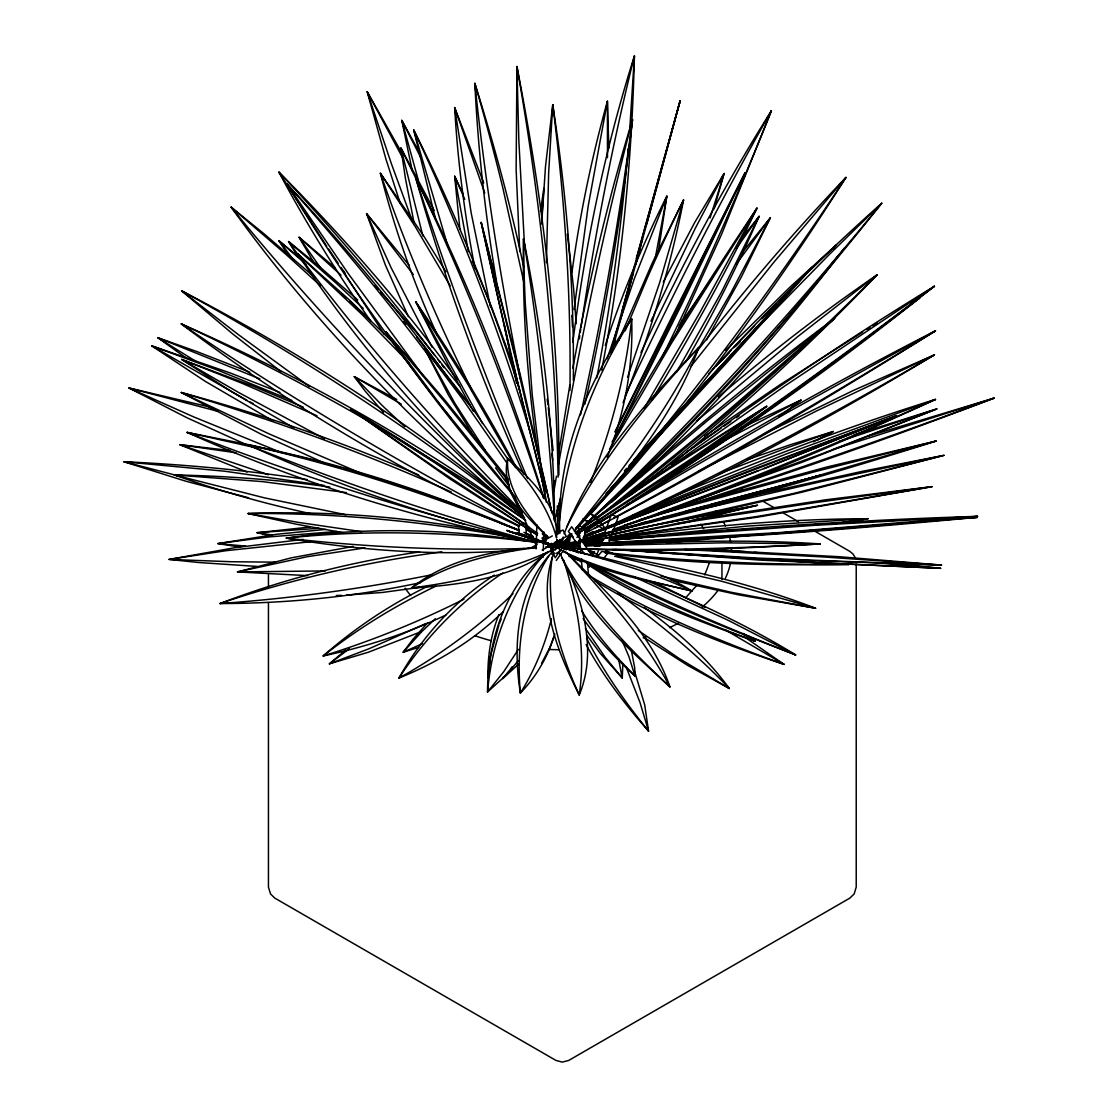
<?xml version="1.0" encoding="UTF-8"?>
<svg xmlns="http://www.w3.org/2000/svg" width="1118" height="1118" viewBox="0 0 1118 1118"><rect width="100%" height="100%" fill="white"/><g stroke="black" fill="none" stroke-linecap="round" stroke-linejoin="round"><path stroke-width="1.5" d="M573.324 380.372C574.414 288.109 566.686 195.86 552.753 104.687L545.5 166.428L541.643 224.089M546.395 262.73L548.659 172.787L552.753 104.687C564.758 199.437 571.158 294.97 569.956 390.503M607.465 157.694L607.423 101.235C591.729 157.414 579.879 214.67 571.941 272.471M488.818 676.935L487.909 677.634C487.588 656.196 490.83 634.563 498.894 614.634M558.064 506.468L556.61 534.334M536.137 548.84L536.836 524.873M543.041 557.477L543.138 554.053M543.25 550.615L543.795 531.791M561.404 548.141L561.641 543.334L552.991 551.104M541.923 216.529L543.837 188.327L540.497 211.26M629.602 131.672L634.423 55.9C604.866 149.113 585.189 245.275 572.863 342.234M585.566 524.957L584.896 532.727L589.521 530.281M627.226 158.994C620.616 232.362 610.624 305.452 596.816 377.814M627.827 152.16L628.12 148.75M487.909 677.634L490.718 655.162L498.935 624.878M574.051 309.602L588.18 206.173L607.423 101.235L608.863 148.177M559.531 521.072C566.7 449.059 593.141 379.799 631.67 318.84C633.417 366.075 624.627 413.492 607.2 457.388M552.236 557.351C544.941 604.712 559.839 652.241 579.208 694.977C595.936 655.204 585.021 610.33 569.23 572.109M553.2 490.942L554.598 480.642M579.306 338.992L579.781 335.666M580.256 332.339L580.731 329.027M558.371 455.152L569.859 384.899M580.997 327.308C594.734 236.108 612.133 145.41 634.423 55.9C631.852 161.272 621.915 266.615 601.638 370.1M545.249 543.907L546.632 535.396M558.846 544.382L559.671 539.505M553.913 491.347L556.471 476.17M658.39 251.396L666.859 196.097C642.724 244.227 622.027 294.118 605.285 345.308M558.539 464.501C578.803 348.662 602.798 233.41 632.522 119.612C621.245 215.131 606.096 310.273 584.882 404.129M572.849 368.185C588.236 284.335 607.465 201.128 632.522 119.612C619.33 218.681 602.42 317.288 580.549 414.834M655.176 258.663L666.859 196.097L634.283 278.871L607.088 358.766M557.742 547.638L558.483 544.452L547.359 546.548M551.495 618.645C545.011 644.848 534.711 670.171 520.359 693.062C512.673 644.89 516.879 589.312 552.012 552.208M557.099 511.373L560.523 498.069M635.723 264.407L651.836 204.985A2764.227 87.26 -75.5 0 0 680.163 100.704L636.352 258.356M646.721 224.117L680.163 100.704L610.47 352.631M610.666 352.603L611.574 349.291M633.235 273.127L611.658 352.282M624.92 303.942L642.515 239.21M621.86 311.838L631.991 274.958M611.798 351.345L614.942 339.872M580.969 561.865L581.779 558.916M714.095 208.8L724.129 173.444L694.725 222.44L663.281 282.127M560.425 546.618L563.22 537.003M554.626 519.674L560.565 499.746M710.07 217.954L724.129 173.444L695.144 228.589L653.75 315.024M554.808 634.06C548.169 656.084 536.444 676.572 520.359 693.062C516.041 645.841 523.14 596.02 549.092 555.506M596.229 556.582L598.563 550.084M600.31 545.207L602.63 538.708M603.804 535.466L611.364 514.336L618.03 517.327L608.136 544.955M605.229 553.075L606.389 549.832M553.55 637.442L550.084 646.987L541.545 663.449M553.927 552.711C535.871 600.534 557.896 652.073 579.208 694.977C586.098 649.628 577.265 603.496 563.71 560.202M627.575 377.185L659.69 282.547L683.573 199.912L652.591 262.311L618.464 340.878M704.759 574.876L709.553 562.326M564.157 533.803C592.009 461.259 645.924 402.634 698.89 347.363C673.427 416.86 625.2 475.038 575.49 528.702C621.957 472.173 665.657 412.752 698.89 347.363C648.244 401.837 600.604 460.295 566.798 526.913M623.047 402.732C649.027 337.049 670.143 269.298 683.573 199.912A2764.227 1752.703 -21.1 0 0 646.623 279.528L625.186 330.76M682.19 319.888L678.374 329.321M590.542 482.389C611.28 429.983 625.773 374.949 631.67 318.84C587.593 381 555.953 456.046 559.852 533.44M499.439 623.411L501.199 619.106M560.034 544.676L561.362 541.629M650.983 321.187L653.024 316.604M559 546.143L561.11 541.545M625.283 395.311C670.493 298.702 718.79 203.518 771.406 110.738L721.557 234.403L675.146 336.043M560.635 545.472L562.088 542.342M640.963 352.505C679.576 269.424 722.591 188.299 771.406 110.738C737.74 195.203 701.112 278.522 660.696 359.982M567.315 541.881L570.264 535.718L573.478 537.059M615.138 431.52L672.351 316.003L745.007 172.885L681.924 303.942L614.816 438.787M615.166 432.191L745.007 172.885L614.089 439.332M561.781 546.478L564.674 540.595M555.422 549.944L558.427 544.41L559.489 547.568M609.478 449.254L671.555 343.086L756.998 208.102C725.386 274.022 689.485 337.804 651.668 400.328M612.077 442.015C656.713 361.841 705.919 284.293 756.998 208.102L699.533 313.124L644.01 408.517M685.418 362.428C712.739 315.178 737.405 266.405 759.108 216.319L740.899 239.35M706.618 339.816L741.458 276.775L770.4 217.689L741.975 252.836M676.502 372.294L721.599 291.896L759.108 216.319L736.147 248.685M697.045 351.024L730.906 292.804L770.4 217.689L736.273 264.169M518.403 649.334L503.813 671.583L487.546 691.986C487.853 639.999 505.629 584.742 547.89 551.845M560.37 544.787L562.214 541.839M679.129 325.715L712.879 276.943M555.101 557.77L570.39 536.57L569.481 542.118L556.233 560.495M510.115 669.57L512.072 666.887M518.179 660.878L506.161 675.118L487.546 691.986C491.627 642.501 509.654 593.406 542.957 556.079M844.216 248.28C784.207 327.476 718.692 402.676 646.651 471.181M690.714 366.648L773.935 262.157L845.963 177.385C794.884 258.384 739.655 336.811 679.66 411.466M695.62 353.134C742.618 291.98 792.69 233.159 845.963 177.385C787.687 266.168 725.135 352.17 658.097 434.553L655.917 437.194M832.812 249.272L835.887 245.373L790.146 286.949L725.694 350.353M828.2 268.236L826.104 270.849C760.603 351.625 690.058 428.348 614.299 499.62L611.839 501.884M830.297 265.609L833.427 261.696M835.523 259.069L839.702 253.842M589.088 567.203L591.198 564.59M597.529 556.708L601.736 551.467L608.513 552.432L603.259 558.986M502.737 677.48L502.807 678.542L509.067 670.842M640.628 455.725L592.233 512.421M667.823 425.93L628.274 472.774L574.289 531.232M672.128 420.717L674.28 418.104M561.502 545.332L571.186 533.817M556.471 546.954L558.525 544.508L552.04 546.814M553.606 545.975L558.553 544.648L562.927 539.645M594.888 541.741L597.18 539.128M685.753 597.641L697.003 585.147M633.64 460.169L812.045 267.37L727.93 361.449L605.942 493.821M624.375 470.832L626.583 468.4M628.791 465.954L812.045 267.37L610.372 488.748M692.419 396.904L698.233 390.629M708.658 373.831C763.664 314.326 821.171 257.098 881.725 203.224C790.566 317.987 692.713 427.998 583.386 525.851M701.783 386.828L707.68 380.497M719.503 367.822L725.386 361.547M715.897 366.187L731.158 350.186M733.506 347.726L754.678 325.855M752.442 333.024L829.263 254.555L881.725 203.224C792.634 312.299 697.744 416.721 596.146 514.294M761.735 318.616L775.878 304.334M427.817 622.6L412.766 639.482L403.165 652.241L418.635 647.406M716.428 365.698L729.411 352.491M560.887 544.815L564.534 541.112M566.98 538.638L571.843 533.705M779.414 300.77L793.794 286.404M518.486 664.232L502.807 678.542M796.268 283.958L804.946 275.405M809.907 270.528L835.887 245.373M735.337 346.58L740.088 341.912M513.022 593.756C478.867 626.625 440.45 655.064 398.972 678.053C421.849 636.715 454.705 600.883 494.324 575.099M503.128 611.686C473.375 640.586 437.376 662.625 398.972 678.053C426.014 636.449 461.664 600.548 502.876 572.961M567.581 537.451L570.054 535.131M639.3 478.071L641.746 475.779M435.377 618.701L421.542 631.852L403.165 652.241L422.576 643.605M582.059 526.885C663.743 454.453 746.768 383.32 834.615 318.42C759.611 385.906 683.364 452.147 603.259 513.553M575.602 532.475L579.501 529.219M696.472 421.151L797.986 336.406L877.043 274.846C816.364 338.125 752.316 398.232 684.635 453.978M588.529 521.281L706.73 421.304L834.615 318.42L706.828 428.991L595.447 519.283M718.497 396.904C769.17 353.512 822.023 312.607 877.043 274.846C802.836 349.375 724.688 420.033 642.375 485.519M557.602 544.62L560.188 542.412M567.944 535.76L570.529 533.552M345.644 650.075L329.363 663.84L368.339 652.241L421.374 631.6M671.625 464.431L683.336 455.026M786.15 411.927L801.047 400.076L745.79 425.79M628.973 496.071L635.681 490.83M617.723 503.31L621.776 500.221C722.759 424.323 826.468 351.877 934.452 286.236C822.303 373.146 707.359 456.829 586.251 530.896M572.472 535.201L560.23 544.815L569.02 539.169M784.417 412.626L801.047 400.076L722.549 441.484M595.405 519.507L599.332 516.572M778.771 416.734L783.005 413.646M349.333 648.692L329.363 663.84L368.884 648.803L426.056 623.509M565.387 541.517L568.224 539.477M628.987 495.945L636.058 490.844M638.895 488.804L784.682 386.059L934.452 286.236C825.433 369.345 713.773 449.059 598.535 523.336M795.415 389.944L785.591 396.918M798.224 387.946L867.82 337.287L919.737 297.919L911.198 302.95M761.637 413.716L767.269 409.761M772.915 405.806L782.768 398.902M704.913 435.992L780.126 384.662L862.635 332.074M551.873 549.078L558.483 544.452L552.921 548.183M686.424 452.147L689.205 450.219M691.972 448.29L721.082 428.152M738.998 429.298L741.835 427.356M750.318 421.5L755.978 417.615M723.849 426.265L730.781 421.514M736.315 417.713L739.082 415.812M568.545 540.581L561.292 545.388L564.394 544.117L557.714 544.256L564.632 543.18M549.162 551.551C508.844 578.593 458.939 585.329 411.522 587.97C446.501 559.727 492.647 550.517 536.458 547.471C492.94 553.13 448.528 563.346 411.522 587.97C460.295 581.723 508.9 570.404 553.578 549.455M580.731 531.651L691.986 458.324L766.738 406.309C701.797 446.823 636.715 487.392 575.239 533.09L660.053 474.815L766.738 406.309C705.821 452.678 641.033 493.639 576.343 534.474M660.584 482.92C750.234 426 836.53 363.853 919.737 297.919L912.428 302.503M594.972 524.384L599.402 521.659M867.037 329.391L869.972 327.616M872.906 325.827L877.323 323.172M625.926 505.378L630.314 502.709M633.249 500.934C732.052 440.869 832.435 383.278 935.514 330.816C820.919 402.438 704.773 471.866 584.462 533.538M561.11 544.745L568.475 540.343M577.307 535.047L580.242 533.286M586.125 529.764L609.52 515.831M613.908 513.232L786.373 413.101L935.514 330.816C829.933 395.968 722.955 458.897 613.838 517.955M561.921 545.36L564.786 543.655M531.134 547.82L537.185 544.41M543.25 541.014L552.334 535.913M556.89 533.37L562.941 529.974L566.337 536.5L542.09 550.098M585.986 532.056L588.976 530.393M817.887 439.905L833.273 431.52L790.426 444.684L747.327 459.666M594.79 528.227L609.436 520.331M698.764 471.125L815.609 411.41L934.452 354.853C831.331 416.944 725.554 475.052 615.389 523.727M813.401 441.848L833.273 431.52L787.966 447.452L718.636 474.004M764.181 433.91L853.607 390.336L934.452 354.853C830.842 415.63 724.827 472.467 615.822 522.972M555.856 553.522L558.916 551.971L560.272 555.171M427.733 586.265C389.944 604.656 354.713 628.218 323.144 655.945C365.446 647.029 406.91 633.654 445.942 614.984M554.514 543.767L561.306 544.997L564.45 543.544M576.86 537.367L579.962 535.829M435.88 586.125C395.94 605.257 357.97 628.554 323.144 655.945C371.567 640.963 418.691 621.887 463.998 599.192M598.535 530.952L607.968 526.606M584.393 535.606L593.644 531.609M554.849 516.446L557.924 515.105M663.491 500.976C752.54 462.992 843.014 428.138 935.514 399.419C830.129 447.871 723.094 493.178 613.027 529.96M586.391 536.095L606.124 527.738M590.542 532.993L593.742 531.651M632.033 515.622L786.373 453.894L935.514 399.419C829.696 446.865 722.34 491.054 612.916 529.513M583.848 536.179L756.509 468.009L896.44 415.714L763.901 468.735M560.188 545.556L564.925 543.669M588.585 534.306L738.551 475.667L896.44 415.714L732.919 480.88L583.079 537.52M758.409 470.552L587.747 535.815M562.41 542.621L565.554 541.419M560.09 545.724L564.66 544.103M708.435 495.204L821.898 453.824L936.828 408.936L854.292 434.86M692.014 500.934L706.8 495.777M594.79 535.843L604.684 532.392M838.919 441.638L936.828 408.936L801.634 462.433L671.792 508.83M659.005 513.064L670.199 509.361M833.832 449.17L994.181 398.092C872.403 444.587 749.326 487.867 624.417 525.208M584.84 539.002L604.74 532.685M637.819 520.75C757.725 483.228 876.484 442.071 994.181 398.092L867.945 436.244M561.655 546.716L564.814 545.738M560.006 546.423L564.967 544.955M568.279 543.963L571.591 542.985M562.829 542.02L567.637 540.609M562.661 542.985L569.3 541.056M559.811 545.947L564.744 544.522M683.07 506.147L826.649 467.072L936.143 441.037C828.969 474.926 720.9 506.147 611.462 531.875M640.167 519.604L648.468 517.229M569.663 543.11L575.686 541.405M578.705 540.553L647.392 521.673M655.106 515.328L816.014 471.391L936.143 441.037L760.995 492.409L612.874 531.232M578.831 540.525L628.749 526.76M567.972 544.773L633.026 529.219L757.459 505.266L686.214 522.497L583.554 542.677M640.656 523.378L666.747 516.404M701.363 507.949L582.198 540.036L820.319 475.318L710.657 504.442M717.896 503.715L820.319 475.318L685.935 511.094M662.569 517.41L707.498 505.406M561.348 545.598L564.548 544.745M567.762 543.893L572.57 542.607M594.357 535.774L602.77 533.705M572.807 543.432L652.493 525.614L757.459 505.266L687.849 521.254L583.512 542.649M676.558 515.105L681.561 513.903M735.868 499.536L745.93 497.133M693.272 511.094L822.89 481.201L943.969 455.347L802.584 492.046L685.292 519.283M747.593 496.755L862.425 471.307L943.969 455.347L794.744 493.164L640.53 528.227M591.31 536.458L603.496 533.705M558.036 543.683L567.734 541.615M624.347 531.665L637.288 528.912M420.592 582.618C354.727 596.719 287.34 603.51 219.994 603.538C284.293 578.914 351.387 561.669 419.543 551.943M597.25 537.269L604.027 535.871M614.187 533.761L622.642 532.014M614.383 533.999L617.793 533.314M432.163 574.694C362.148 588.781 291.239 598.493 219.994 603.538C292.008 579.054 366.466 561.935 441.834 551.873M566.798 545.891L580.256 543.292M583.526 539.854L602.392 536.291M548.155 546.045L560.02 543.879M590.5 537.912L597.054 536.724M563.444 542.537L566.826 541.964M585.469 538.792L588.851 538.205M590.528 537.926L597.25 536.808M694.655 519.758L826.747 499.662L932.035 486.665L757.752 517.131L610.274 537.982M675.37 523.979L815.05 502.625L932.035 486.665L755.642 516.712L610.246 537.73M843 522.721L868.015 518.71C781.692 518.976 695.536 526.969 610.135 539.253M423.442 586.852L382.705 592.428L346.636 595.083M593.588 541.699L603.51 540.232M353.092 546.436L291.197 557.868L237.477 571.913L307.59 575.63M832.141 523.895L837.242 523.196M840.652 522.721L868.015 518.71L747.718 526.061L610.498 539.784M600.478 538.988L603.734 538.569M568.21 544.969L563.123 545.612L576.553 545.78M364.999 547.89L307.268 556.694L237.477 571.913L325.45 570.935M595.335 541.587L602.071 540.791M551.915 545.458L558.539 544.704L553.438 543.991M600.492 539.128L603.748 538.764M742.24 536.053L666.342 542.803M745.636 535.676L752.428 534.935M303.076 539.393L235.493 547.61L169.111 559.419L198.249 562.48L257.266 566.435M726.644 536.486L729.942 536.151M558.441 543.627L567.119 542.761M718.483 537.255L631.963 543.907M310.329 526.983L257.056 532.699L272.205 536.137M587.104 541.853L602.434 540.539M609.128 539.924C731.689 528.814 854.529 520.038 977.565 516.362C847.248 528.856 716.652 539.477 585.776 543.614M548.84 544.396L559.238 543.474M587.243 542.006L602.56 540.721M609.254 540.134L665.629 535.27M310.748 541.713L226.06 550.685L169.111 559.419L231.594 561.739L275.224 562.158M557.714 544.256L564.632 543.683M568.084 543.404L571.55 543.124M325.534 529.415L277.082 534.222L217.926 543.586L240.482 547.163M669.039 535.005L679.297 534.18M682.721 533.915L692.964 533.09M564.786 543.795L557.882 544.354L564.478 544.214M568.237 543.53L571.703 543.25M595.754 541.14L602.602 540.595M609.436 540.05L813.946 525.362L977.565 516.362L779.581 532.559L598.465 543.194M595.88 541.322L602.728 540.791M609.562 540.26L641.942 537.786M699.812 532.545L706.534 532.042M711.579 531.665L721.683 530.896M726.728 530.519L736.944 529.764M650.383 537.143L653.764 536.892M514.056 550.322C438.004 556.219 361.38 550.685 286.25 538.121C369.136 526.382 453.768 529.024 536.263 542.621M742.156 529.401L752.596 528.66M757.822 528.297L766.515 527.682M751.254 534.991L737.614 535.857M754.58 534.767L767.842 533.873M771.154 533.649L977.272 517.313L946.373 518.263M775.053 527.123L783.592 526.564M792.117 526.005L798.951 525.558M720.383 536.947L734.163 536.081M810.634 524.859L818.991 524.356M696.64 538.359L683.154 539.128M701.713 538.051L716.945 537.157M337.007 531.469L268.655 536.947L217.926 543.586L245.541 546.101M830.688 523.643L837.564 523.266M847.905 522.693L856.514 522.232M659.899 540.399L678.165 539.407M623.634 544.354L610.4 545.025M656.573 540.581L598.563 543.376M318.7 528.283L257.056 532.699L272.163 534.991M870.07 521.533L878.455 521.114M647.993 543.949L651.403 543.781M946.205 518.724L977.272 517.313C847.081 529.527 716.624 539.896 585.888 543.767M891.885 520.457L900.521 520.08M917.794 519.339L926.263 519.004M597.291 545.612L600.562 545.458M559.95 546.758L578.775 546.045M524.286 548.491C444.824 550.825 365.223 547.135 286.25 538.121C366.075 529.639 446.781 531.916 526.452 541.084M527.738 548.379L532.923 548.225M336.294 595.489L341.479 595.363M567.651 544.033L572.612 543.921M545.738 546.968L550.894 546.856M554.318 546.786L557.756 546.702M567.79 544.145L574.386 544.019M597.082 545.724L600.156 545.682L596.732 545.654M563.192 545.682L576.343 545.989M553.592 544.522L558.553 544.648M577.195 548.589C658.25 551.034 739.375 548.155 820.319 543.935C742.128 538.666 663.659 541.825 585.469 545.738L723.15 542.817L820.319 543.935C733.646 548.505 646.511 554.067 559.811 547.191M564.59 544.48L557.854 544.214L577.489 546.283M571.34 544.732L576.399 544.927M589.549 544.634L599.681 545.095M697.506 549.092L838.835 556.694L941.524 565.093L758.297 558.832L612.566 549.483M684.579 549.511L825.196 557.057L941.524 565.093L757.249 558.078L615.529 549.455M694.599 555.073L816.909 562.661L940.629 568.321L886.84 562.913M596.229 544.955L599.695 545.137M706.45 550.014L716.736 550.573M731.983 551.453L737 551.747M707.596 549.008L746.251 551.677M679.213 553.969L691.176 554.835M517.48 539.142L528.744 540.008M674.084 553.592L623.075 549.539M876.33 562.899L940.629 568.321L758.996 560.048L620.015 549.567M465.968 529.094L469.308 529.373M472.662 529.639L476.002 529.918M754.426 552.362L759.248 552.809M553.382 544.27L558.441 544.787L555.339 543.614M571.55 544.452L578.481 545.263M538.457 540.819L545.109 541.615M555.073 542.789L560.048 543.376M555.115 542.957L560.146 543.544M845.278 564.031L848.73 564.45C767.647 565.708 686.228 564.031 605.774 553.033M605.635 552.488C686.312 561.711 767.577 564.716 848.73 564.45L847.025 564.157M361.869 531.707L298.869 522.469L247.972 513.525C344.288 509.962 441.079 519.814 534.809 542.202M230.126 450.54L179.746 444.671L247.134 472.062M329.796 487.043C278.27 479.72 226.255 476.002 174.24 474.926C218.904 490.718 264.561 503.617 310.846 513.707M543.236 542.579L548.337 543.292M307.394 479.636C246.603 470.189 185.267 464.515 123.818 461.72L185.798 481.201L248.559 497.776M346.482 492.619L262.604 481.634L174.24 474.926L264.561 497.873L345.937 514.755M236.108 452.818L179.746 444.671L268.404 474.731M324.346 485.491L224.76 471.223L123.818 461.72L183.562 477.232M343.156 532.685L296.34 524.216L247.972 513.525C340.012 512.785 431.967 522.232 522.358 539.337M594.455 551.901L589.605 551.062L594.608 552.096M557.686 547.513L506.692 530.393L557.896 547.89L507.963 531.05L544.34 541.909M617.318 555.926C684.551 568.419 751.659 583.61 815.609 608.248L738.607 594.846L670.982 580.004M549.12 544.969L557.127 546.464M542.174 538.652L545.598 539.323M566.616 546.353L573.478 547.708M576.902 548.379L580.326 549.05M570.879 547.331L581.094 549.371M510.004 537.087C399.07 513.707 290.498 478.825 187.055 432.386L253.423 445.649L303.23 457.625M513.246 537.772L519.744 539.142M614.62 556.261L722.06 581.346L815.609 608.248L731.004 592.247L660.976 576.022M537.954 542.747L487.434 530.491M560.775 547.429C604.978 559.475 652.688 565.82 691.888 591.031C647.629 580.102 600.282 573.646 560.691 549.749M258.468 448.36L187.055 432.386C292.497 473.543 400.565 507.824 510.101 536.305M209.904 407.05L128.919 387.974L187.097 417.825L248.601 445.677M306.542 458.464L341.046 467.743M557.686 547.666L559.238 548.058M513.33 537.143L519.786 538.82M572.304 550.419C612.902 561.502 653.792 572.835 691.888 591.031C648.216 580.703 603.888 570.641 563.095 551.412M547.652 545.374L550.894 546.255M344.33 468.652L383.125 480.139M218.108 411.368L128.919 387.974L193.903 417L281.149 452.497M533.09 541.447C436.341 514.629 341.13 482.347 247.972 444.908C341.158 463.369 432.121 492.577 519.241 530.365M555.101 543.907L558.315 544.843L555.506 542.761M464.152 524.188C390.196 503.338 318.043 476.38 247.972 444.908C340.613 465.689 431.157 495.176 519.241 530.491M517.215 532.979L525.292 535.41L517.354 532.531M384.746 480.628L447.032 501.633L519.073 530.393L500.291 523.182M526.899 535.885L538.121 539.714M539.295 541.098L545.64 543.278M568.866 556.331L581.542 561.208M555.157 543.669L558.385 544.969M249.775 372.196L196.796 351.541L157.652 337.636L186.175 357.998M567.343 547.065L580.102 552.306M279.877 392.376L230.364 373.007L151.755 345.867L205.279 381.364L273.016 420.899M361.421 473.487L269.606 434.133L181.242 392.488C262.241 414.373 341.773 441.722 418.789 475.024M584.728 541.755L595.992 546.464M605.635 550.489L621.706 557.211M568.922 542.551L580.172 547.261M588.208 550.615L597.864 554.64M644.611 579.753C696.332 601.889 747.774 625.311 795.695 654.952C724.492 627.491 653.275 599.08 586.489 561.907M578.593 552.879L558.203 544.34L566.449 549.804M568.741 547.568L579.152 551.929M575.323 558.958L581.639 561.613M587.942 564.269L591.101 565.61M325.743 463.677L261.43 434.357L181.242 392.488C273.295 419.725 363.671 452.706 451.267 491.99M544.075 541.937L556.373 547.205M555.045 543.502L558.231 544.871L555.422 543.18L557.365 547.722M291.742 400.44L217.786 370.17L151.755 345.867L246.966 400.342M303.188 407.092L252.542 385.948L181.619 359.423L232.642 392.32L293.922 427.928M526.662 533.705L531.218 535.704M523.909 532.42L533.258 536.514M259.823 378.848L157.652 337.636L197.006 362.05M633.179 576.413L728.363 620.392L795.695 654.952C725.875 627.408 656.615 598.046 590.052 563.262M582.799 519.157L589.116 522.008M620.714 536.207L627.03 539.044M583.065 519.353L589.382 522.19M597.291 525.74L602.029 527.878M620.993 536.388L627.31 539.239M316.995 415.77L241.446 383.027L181.619 359.423L238.595 392.474L324.444 438.759M655.204 582.436L705.206 607.549M542.37 540.707L548.407 543.53M551.426 544.927L555.953 547.037M543.418 541.391L554.081 546.409M519.241 526.396C400.034 470.734 286.278 403.165 181.242 323.885C302.377 377.339 419.222 441.638 525.74 520.527M556.834 542.873L561.306 544.997M526.899 530.016L531.483 532.378M542.188 537.898L545.249 539.477M519.311 526.005C403.011 464.934 289.772 397.924 181.242 323.885C247.036 354.574 311.517 388.086 374.278 424.588M250.055 401.991L253.129 403.626M724.981 629.672L784.081 664.413C718.636 642.459 653.709 617.038 594.748 580.717M396.778 399.475L354.266 376.626L364.985 390.895L383.586 412.612M741.024 488.58L744.043 490.327M763.706 501.675L774.285 507.782M783.355 513.022L798.476 521.743M815.106 531.343L849.876 551.426L853.048 554.067L855.368 557.896M378.764 427.188L381.755 428.907M589.382 575.784C650.816 612.315 716.918 640.334 784.081 664.413L743.582 636.296M386.227 431.52L390.657 434.161M393.62 435.922L468.023 481.872L521.687 517.536M527.011 529.289L529.96 531.05M554.975 546.087L557.924 547.862L555.073 545.85M547.54 542.971L551.859 545.668M401.25 404.157L354.266 376.626L382.3 405.596L404.772 426.699M542.915 538.569L545.626 540.287M552.39 544.592L555.101 546.311L552.418 544.34M586.908 562.941C639.496 595.81 697.003 619.875 755.069 641.187L748.221 635.723M743.023 633.459L755.069 641.187C697.115 620.909 638.644 599.038 587.579 564.311M560.957 544.145L563.738 545.933M590.444 543.432L593.169 545.249M644.066 637.484L687.57 665.336L729.327 688.52C706.157 656.587 676.027 630.412 644.22 607.381M528.87 527.137L435.209 462.978L350.549 409.104L450.163 479.063L537.465 535.131L437.529 469.253L350.549 409.104C415.03 447.312 477.065 489.502 537.688 533.51M309.476 386.521L238.595 334.785L181.619 290.82C303.411 354.252 420.284 428.404 524.594 517.997M617.485 593.029C657.286 621.706 695.522 652.87 729.327 688.52L679.087 658.432L638.294 630.482M543.041 537.451L545.724 539.421M281.107 371.693L232.642 333.891L181.619 290.82C300.56 355.887 414.401 430.444 520.695 514.657M543.194 533.775L547.191 536.919M555.339 542.747L558.008 544.885L556.918 539.77M303.677 261.151L278.899 240.719L289.031 256.064M524.342 517.606C414.834 426.196 314.451 323.116 231.133 207.137L264.407 234.109L314.969 277.669M548.659 537.409C526.494 518.067 499.956 490.606 507.684 458.45C530.575 479.007 558.525 504.47 556.554 538.065C548.575 507.39 529.08 481.215 507.684 458.45C505.657 487.951 525.432 513.232 544.41 533.635M335.428 268.082L299.065 237.24L313.319 261.682M306.318 264.589L278.899 240.719L294.062 260.578M357.732 299.959L317.931 265.287L288.57 241.558L298.031 257.042M342.122 294.411L346.007 297.947M349.878 301.469L369.136 319.119M522.441 513.246C437.417 436.216 360.848 349.473 297.5 253.702L349.277 299.848L396.345 345.825M542.621 533.929L546.45 537.409M542.244 533.817L546.073 537.325M566.896 547.457L570.32 550.615M341.018 275.168L299.065 237.24L322.473 270.668M320.503 285.761L286.166 254.569L231.133 207.137C320.754 317.163 419.334 419.669 523.196 516.292M565.303 551.551C605.872 591.282 651.025 631.684 669.948 686.913C628.12 648.3 581.821 608.765 560.677 554.388M555.506 542.523L557.994 544.885M363.224 308.442L336.434 283.413L288.57 241.558L300.686 258.328M543.25 533.132L546.87 536.71M589.172 550.461L594.077 555.394M521.743 511.653C441.512 430.668 365.963 344.903 297.5 253.702L361.827 314.34L408.713 362.498M561.823 547.96L558.343 544.368L559.783 551.146M571.102 557.547C608.276 597.096 644.22 638.797 669.948 686.913C628.917 648.454 588.585 607.437 561.767 557.477M507.376 487.057L510.912 490.886M374.921 285.803L378.359 289.548M380.651 292.064L416.497 332.521L459.973 386.479M555.031 542.51L558.273 546.269L555.758 541.909M513.162 495.05C468.19 442.658 425.05 388.589 385.808 331.725L445.355 400.677L508.369 479.273M515.091 496.741L440.52 404.982L385.808 331.725L445.928 403.402L508.383 481.299M403.752 321.704L405.89 324.262M416.567 336.993L470.189 405.219M482.962 457.262L485.156 459.917M604.489 527.472L595.894 516.823L590.444 513.204L594.734 518.528M611.993 536.78L614.145 539.435M609.757 537.143L611.909 539.812M451.183 418.579L438.242 402.368M409.23 265.357L366.55 213.58L385.389 265.064L408.363 316.646M431.869 394.193C379.407 327.113 330.942 256.902 286.963 183.967C345.252 246.463 400.104 312.202 450.582 381.168M434.79 355.51C386.381 291.463 334.058 230.42 278.899 172.116C305.689 222.594 335.903 271.213 368.633 318.057L370.617 320.824M437.837 359.493L439.863 362.148M428.893 356.083C383.991 296.787 336.574 239.406 286.963 183.967L347.95 273.155L422.953 375.62M509.095 486.12L495.54 467.785M441.903 364.887L443.972 367.682M413.325 274.595L366.55 213.58L391.146 267.775L432.275 347.544M505.154 478.881L509.151 484.36M457.164 379.729C403.668 305.703 343.338 236.778 278.899 172.116L326.736 246.281M583.135 618.52C597.906 639.803 615.962 658.572 635.01 676.027L634.675 667.474L631.167 649.614M592.778 556.387L571.689 526.76L568.377 531.329L584.448 553.899M571.689 556.988L574.708 561.222M460.826 395.157L462.796 397.938M384.271 334.352L347.586 278.144M341.06 267.495L345.001 273.183M586.475 634.786L600.366 653.485L622.265 678.053L622.852 663.617M485.268 450.47L454.844 403.221L424.56 348.592L475.164 412.346L507.432 458.492M488.021 454.509L489.866 457.192M328.636 249.104L338.139 263.233M507.306 463.579L462.097 398.441L424.56 348.592L448.639 395.451L476.212 439.891M554.109 543.236L556.708 547.401M581.821 611.057C596.593 634.94 615.221 656.196 635.01 676.027L628.945 656.671L621.594 639.356M585.455 628.498L605.229 657.356L622.265 678.053L618.506 658.572M555.422 542.468L557.197 545.458M343.254 270.849L346.72 276.677M445.9 271.786L423.429 235.507L380.399 173.262C394.5 228.715 413.576 282.882 437.222 334.981M482.529 423.54L415.742 301.818C452.692 355.147 485.939 410.977 516.698 468.093M473.417 411.284L448.136 364.999L415.742 301.818L468.149 384.844L515.468 467.422M450.191 285.845L415.421 226.926L380.399 173.262C406.016 247.721 437.124 320.209 472.103 390.727M419.46 152.579L401.795 120.339L412.221 170.635M402.885 154.829L367.165 91.662L385.976 159.245L400.188 203.224M586.125 644.583C603.147 675.943 624.948 704.452 648.552 731.116L644.723 704.969L634.675 671.722M402.368 157.303L367.165 91.662L391.398 163.773L412.5 221.378M586.559 638.266C603.58 671.457 625.046 702.202 648.552 731.116L640.027 702.551L626.136 666.915M509.696 490.509L524.775 519.926L535.368 543.614M434.119 210.394L400.915 148.009L405.387 178.125L413.926 222.202M420.941 157.876L401.795 120.339L418.411 180.515M554.64 542.356L556.918 547.037M463.299 194.42L454.663 176.211L459.875 228.966M434.385 215.928L400.915 148.009L422.897 236.052M523.741 473.99C480.279 378.108 444.377 278.829 415.603 177.58C467.492 280.562 510.842 387.96 543.851 498.488M472.229 261.095L475.038 267.342M464.767 199.311L454.663 176.211L468.4 251.648M515.314 497.817L524.775 519.926M556.596 539.784L557.91 542.929M527.57 478.574C486.092 379.854 448.597 279.444 415.603 177.58A2764.227 1327.751 -85.7 0 1 451.532 255.84C486.162 335.079 516.851 416.022 543.558 498.265M475.737 268.907L491.263 306.22L513.777 367.067M483.703 182.821L454.663 107.608C457.709 161.663 464.669 215.453 474.996 268.586M484.737 192.981L454.663 107.608L471.167 212.881L490.522 307.101M448.206 247.441L413.744 130.009C456.144 214.474 492.297 302.167 520.317 392.46M530.477 433.323C508.536 360.667 482.794 289.185 453.503 219.17A2764.227 2140.677 -64.3 0 0 413.744 130.009L435.866 220.33M558.175 540.958L559.07 544.214L558.315 540.944M544.843 491.389L510.465 353.875L481.187 222.398L520.457 375.578L552.068 513.148M545.011 491.543L517.858 382.719L495.945 289.199M551.607 511.387L515.077 357.187L481.187 222.398A2764.227 272.149 69.9 0 0 495.945 289.199M551.342 543.236L554.402 556.512M549.735 544.396L552.026 554.36M556.093 531.106L556.834 534.39M516.586 383.181L505.14 329.195M557.099 539.98L558.231 545.053M523.783 267.328C510.563 205.223 493.89 143.887 474.843 83.333C478.015 149.784 485.38 216.012 496.532 281.596M554.374 543.278L555.087 546.59M523.867 282.309L502.807 187.81A2764.227 2539.593 17.5 0 0 474.843 83.333C485.184 182.863 500.906 281.792 520.722 379.854M504.176 324.15L504.805 327.56M545.472 499.48L540.218 468.512M546.339 502.066L542.216 474.982M537.185 448.709L537.688 452.007M547.149 399.336L547.876 404.381M567.399 234.179L573.632 288.668L576.189 323.871M540.735 464.85L532.224 394.738L525.334 304.026A2764.227 930.665 57.1 0 1 523.545 238.847C542.272 331.697 553.983 426.196 554.542 520.988C548.938 426.503 538.862 332.27 523.545 238.847C522.176 308.47 527.235 378.136 536.933 447.06M551.817 453.517L552.669 460.281M548.309 407.763L553.13 450.512M526.48 534.697L525.39 522.986L518.459 525.558L519.087 532.238M586.098 546.688L584.49 527.948L578.467 525.586L580.801 552.837M587.397 562.019L588.557 575.644M581.388 559.657L582.254 569.873M560.384 539.882L560.789 544.718M519.758 251.648L516.139 169.726L516.921 66.493C543.222 200.988 559.811 337.846 558.86 475.038M524.58 246.84L518.85 140.854L516.921 66.493A2764.227 2329.786 53.1 0 1 534.013 175.386C547.624 275.433 556.247 376.207 558.106 477.19M571.843 315.416L572.528 327.071M557.309 505.979L558.343 533.887M555.478 543.11L555.646 546.506M610.149 536.836L610.204 540.274M856.22 564.157L856.22 887.119L854.152 893.939L849.876 898.103L568.685 1060.451L562.326 1062.1L555.981 1060.451L274.79 898.103L270.514 893.939L268.446 887.119L268.446 602.56M721.962 562.13L721.962 579.264M565.764 540.092L565.764 547.065M268.446 574.638L268.446 586.852M700.651 524.23A149.253 86.17 0 0 1 703.697 528.73M730.403 563.402A169.223 97.699 0 0 1 725.372 578.23M718.65 589.479A169.223 97.699 0 0 1 702.356 606.92M678.654 623.005A169.223 97.699 0 0 1 669.486 627.673M646.358 636.855A169.223 97.699 0 0 1 643.157 637.889M558.93 649.726A169.223 97.699 0 0 1 548.938 649.446M491.207 640.712A169.223 97.699 0 0 1 475.024 635.751M410.697 595.433A169.223 97.699 0 0 1 405.107 588.18M715.939 511.066A169.223 97.699 0 0 1 717.812 513.483M723.136 521.617A169.223 97.699 0 0 1 725.4 525.949M729.733 537.772A169.223 97.699 0 0 1 730.711 542.286M731.424 548.309A169.223 97.699 0 0 1 731.549 551.342M597.222 539.421L593.965 539.84L597.222 539.505"/></g></svg>
